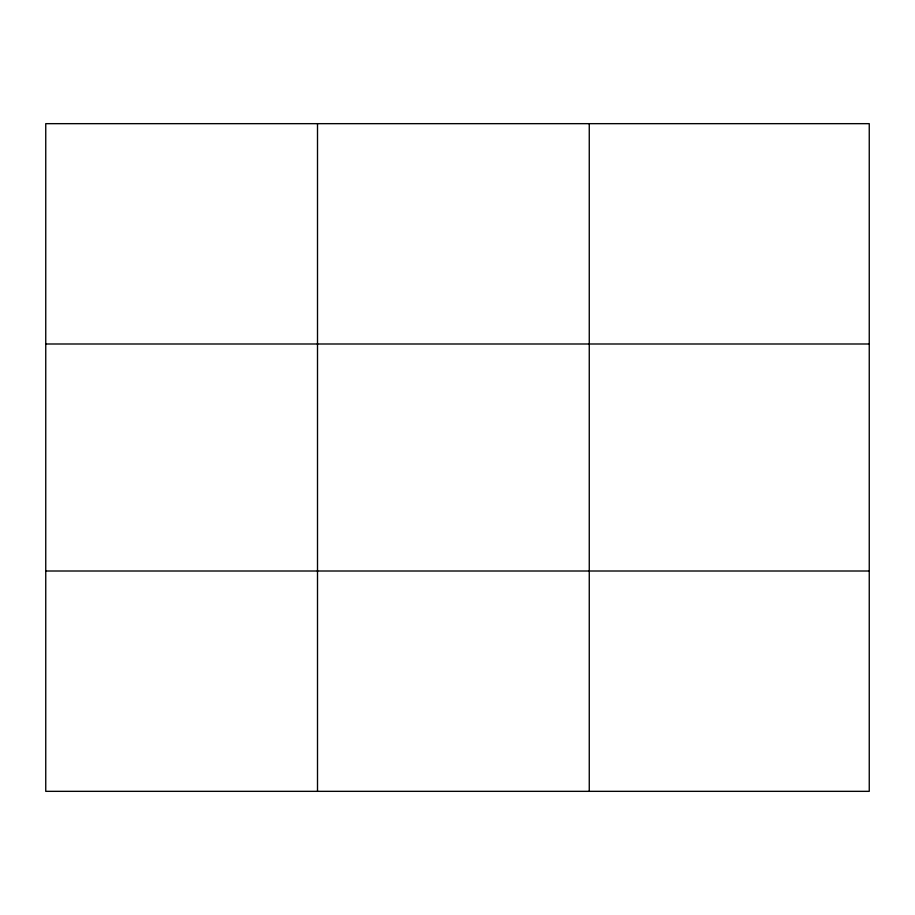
<?xml version="1.0" encoding="UTF-8"?>
<svg xmlns="http://www.w3.org/2000/svg" width="915" height="915" viewBox="0 0 915 915"><rect width="100%" height="100%" fill="white"/><g stroke="black" fill="none" stroke-linecap="round" stroke-linejoin="round"><path stroke-width="1.37" d="M317.505 123.662L317.505 791.338M589.26 123.662L589.26 791.338M869.25 343.994L869.25 123.662L45.75 123.662L45.75 791.338L869.25 791.338L869.25 343.994L45.75 343.994M45.75 571.006L869.25 571.006"/></g></svg>
